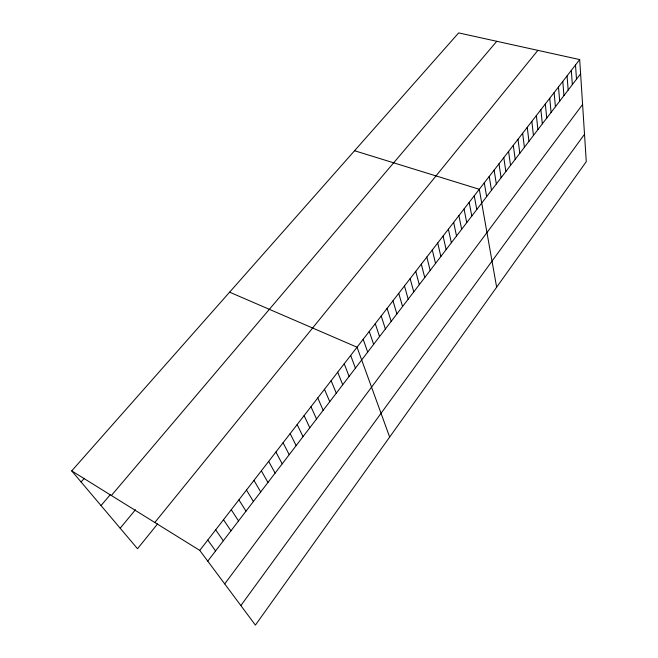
<?xml version="1.0" encoding="UTF-8"?>
<svg xmlns="http://www.w3.org/2000/svg" width="658" height="658" viewBox="0 0 658 658"><rect width="100%" height="100%" fill="white"/><g stroke="black" fill="none" stroke-linecap="round" stroke-linejoin="round"><path stroke-width="0.99" d="M240.861 605.566L584.51 134.281M224.707 583.885L582.585 104.474M207.763 561.134L580.603 73.828M579.69 59.574L586.278 161.646L255.403 625.1L199.761 550.401L579.69 59.574L458.659 32.9L71.722 470.898L137.514 548.723L157.599 523.9M154.819 522.493L537.874 50.362M120.175 528.21L135.499 509.703M101.036 505.566L110.281 494.676M111.375 495.515L496.774 41.298M81.09 481.977L84.331 478.259M354.555 150.74L479.287 189.282L496.642 287.209M229.609 292.168L357.047 347.21L389.659 437.052M71.722 470.898L199.761 550.401M207.772 540.053L215.585 550.919M215.684 529.83L223.317 540.81M223.514 519.721L230.958 530.817M231.246 509.728L238.525 520.93M238.903 499.841L246.002 511.151M246.462 490.062L253.404 501.486M253.947 480.398L260.716 491.921M261.349 470.832L267.954 482.462M268.67 461.381L275.118 473.102M275.908 452.021L282.2 463.841M283.072 442.768L289.216 454.678M290.162 433.614L296.149 445.614M297.169 424.558L303.009 436.649M304.103 415.601L309.803 427.766M310.971 406.734L316.523 418.981M317.756 397.958L323.168 410.296M324.476 389.281L329.757 401.693M331.122 380.694L336.271 393.171M337.702 372.189L342.719 384.749M344.216 363.775L349.102 376.401M350.665 355.452L355.419 368.143M363.175 339.289L367.69 352.112M369.245 331.443L373.645 344.331M375.257 323.678L379.543 336.616M381.212 315.988L385.382 328.984M387.11 308.372L391.165 321.425M392.949 300.829L396.897 313.932M398.732 293.353L402.573 306.513M404.456 285.95L408.199 299.168M410.131 278.622L413.767 291.889M415.749 271.359L419.286 284.675M421.317 264.171L424.755 277.528M426.836 257.039L430.168 270.446M432.298 249.982L435.538 263.43M437.718 242.991L440.86 256.472M443.081 236.058L446.132 249.588M448.394 229.19L451.355 242.761M453.658 222.388L456.529 235.992M458.881 215.643L461.661 229.288M464.046 208.964L466.744 222.643M469.179 202.343L471.786 216.054M474.254 195.78L476.779 209.532M484.28 182.834L486.64 196.643M489.223 176.443L491.501 190.285M494.125 170.109L496.321 183.985M498.978 163.834L501.108 177.734M503.798 157.616L505.846 171.541M508.568 151.447L510.542 165.397M513.306 145.336L515.206 159.31M517.994 139.274L519.82 153.273M522.649 133.261L524.401 147.285M527.264 127.298L528.942 141.347M531.837 121.393L533.449 135.458M536.369 115.537L537.915 129.626M540.868 109.73L542.34 123.836M545.326 103.964L546.732 118.095M549.743 98.256L551.091 112.403M554.126 92.589L555.41 106.752M558.477 86.971L559.695 101.151M562.787 81.403L563.947 95.599M567.064 75.876L568.167 90.088M571.308 70.398L572.345 84.619M575.511 64.961L576.49 79.199"/></g></svg>
